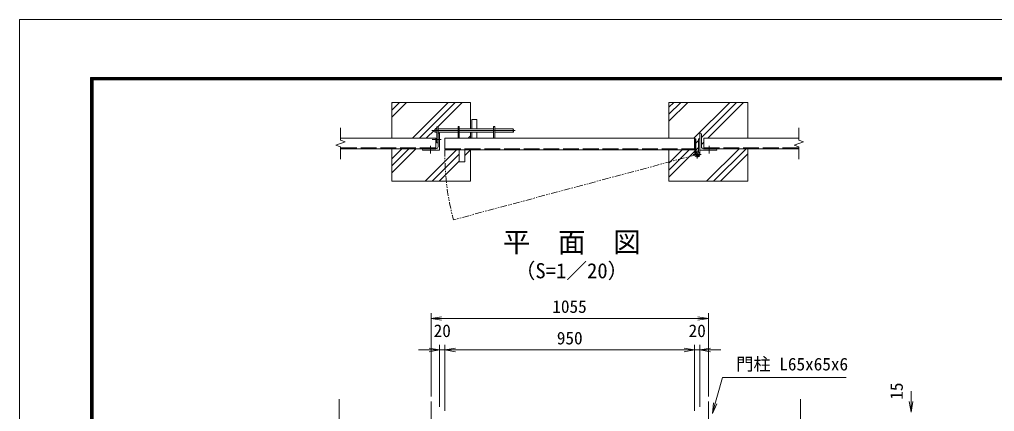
# Model space of a CAD drawing. Units: millimetres at full size. Extents: x -4200 to 4200, y -2970 to 2970.
# Drawn here: x -4200 to -491, y 1479 to 2970 of the extents above; entities that cross this region are included whole.
import ezdxf
from ezdxf.enums import TextEntityAlignment as Align

# ---------------------------------------------------------------- set-up
doc = ezdxf.new("R2010")
doc.units = ezdxf.units.MM
doc.header["$LTSCALE"] = 10
for name, pattern in [('DASHED', [7.5, 6, -1.5]), ('USER1', [50.8, 31.75, -6.35, 6.35, -6.35]), ('USER2', [5, 2.5, -0.5, 0.5, -0.5, 0.5, -0.5])]:
    doc.linetypes.add(name, pattern=pattern)
doc.layers.add('0-0_D-TTL-TXT', color=7, linetype='Continuous')
for name, color, linetype, lineweight in [('0-1_D-STR3', 3, 'Continuous', 13), ('0-2_D-BMK', 2, 'USER1', 13), ('0-3_D-STR1', 1, 'Continuous', 18), ('0-4_D-STR4', 7, 'Continuous', 18), ('0-6_D-STR-DIM', 7, 'Continuous', 13), ('0-7_0', 7, 'Continuous', 18), ('0-8_D-DCR-HCH', 7, 'Continuous', 13), ('0-9_D-STR-TXT', 7, 'Continuous', 13), ('0-B_D-TTL', 7, 'Continuous', 18)]:
    doc.layers.add(name, color=color, linetype=linetype, lineweight=lineweight)
doc.styles.add('ＭＳ ゴシック', font='')
doc.styles.get('ＭＳ ゴシック').set_extended_font_data('MS Gothic')

# ---------------------------------------------------------------- blocks, each defined once
blk = doc.blocks.new('_Open')
at = {"layer": '0-7_0'}
blk.add_line((-10, 1.667), (0, 0), dxfattribs=at)
blk.add_lwpolyline([(-10, -1.667), (0, 0), (-10, 0)], dxfattribs=at)

msp = doc.modelspace()

# ---------------------------------------------------------------- linework, layer by layer
at = {"layer": '0-1_D-STR3'}
for p, q in [((-2612.05, 2562.35), (-2612.05, 2500.85)), ((-2607.55, 2562.35), (-2612.05, 2562.35)), ((-2531.55, 2562.85), (-2531.55, 2518.85)), ((-2527.05, 2562.85), (-2531.55, 2562.85)), ((-2527.05, 2518.85), (-2527.05, 2562.85)), ((-2479.47, 2589.85), (-2479.47, 2553.85)), ((-2479.47, 2589.85), (-2460.47, 2589.85)), ((-2460.47, 2589.85), (-2460.47, 2553.85)), ((-2396.05, 2518.85), (-2396.05, 2562.85)), ((-2396.05, 2562.85), (-2391.55, 2562.85)), ((-2391.55, 2518.85), (-2391.55, 2562.85)), ((-2619.97, 2551.85), (-2617.97, 2553.85)), ((-2619.97, 2551.85), (-2619.97, 2542.85)), ((-2619.97, 2542.85), (-2617.97, 2540.85)), ((-2617.97, 2540.85), (-2617.97, 2553.85)), ((-2617.97, 2553.85), (-2612.05, 2553.85)), ((-2617.97, 2540.85), (-2612.05, 2540.85)), ((-2607.55, 2553.85), (-2531.55, 2553.85)), ((-2607.55, 2540.85), (-2531.55, 2540.85)), ((-2527.05, 2553.85), (-2396.05, 2553.85)), ((-2527.05, 2540.85), (-2396.05, 2540.85)), ((-2479.47, 2518.85), (-2479.47, 2540.85)), ((-2460.47, 2518.85), (-2460.47, 2540.85)), ((-2391.55, 2553.85), (-2321.97, 2553.85)), ((-2391.55, 2540.85), (-2321.97, 2540.85)), ((-2321.97, 2553.85), (-2321.97, 2540.85)), ((-2321.97, 2553.85), (-2319.97, 2551.85)), ((-2319.97, 2542.85), (-2321.97, 2540.85)), ((-2319.97, 2551.85), (-2319.97, 2542.85)), ((-1631.25, 2456.65), (-1631.25, 2516.35)), ((-1626.75, 2516.35), (-1631.25, 2516.35)), ((-1626.75, 2456.65), (-1626.75, 2516.35)), ((-1611.85, 2456.65), (-1611.85, 2516.35)), ((-2527.55, 2473.85), (-2527.55, 2428.85)), ((-2505.55, 2473.85), (-2505.55, 2428.85)), ((-1626.75, 2464.84), (-1624.33, 2461.04)), ((-2527.55, 2428.85), (-2505.55, 2428.85))]:
    msp.add_line(p, q, dxfattribs=at)
for points in [[(-2607.55, 2562.35), (-2607.55, 2500.85), (-2612.05, 2500.85)], [(-1616.35, 2464.84), (-1616.35, 2516.35), (-1611.85, 2516.35)]]:
    msp.add_lwpolyline(points, dxfattribs=at)
for radius in [9.7, 5.2]:
    msp.add_arc((-1621.55, 2456.65), radius, 180, 122.41735, dxfattribs=at)
at = {"layer": '0-2_D-BMK'}
for p, q in [((-2618.42, 2547.35), (-2631.17, 2547.35)), ((-2623.39, 2547.35), (-2314.64, 2547.35)), ((-2636.55, 2489.85), (-2636.55, 2460.85)), ((-2630.1, 2513.35), (-2595.63, 2513.35)), ((-1576.55, 2489.85), (-1576.55, 2460.85)), ((-1636.41, 2456.65), (-1606.68, 2456.65)), ((-1621.55, 2441.79), (-1621.55, 2471.52)), ((-2634.05, 1516.37), (-2634.05, -833.63)), ((-1579.05, 1516.37), (-1579.05, -833.63))]:
    msp.add_line(p, q, dxfattribs=at)
at = {"layer": '0-2_D-BMK', "linetype": 'USER2'}
msp.add_line((-1621.55, 2456.65), (-2548.98, 2208.15), dxfattribs=at)
msp.add_arc((-1621.55, 2456.65), 960.15, 178.97356, 195, dxfattribs=at)
at = {"layer": '0-3_D-STR1'}
for p, q in [((-2607.55, 2533.35), (-2607.55, 2486.85)), ((-2601.55, 2537.35), (-2603.55, 2537.35)), ((-2601.55, 2472.35), (-2601.55, 2537.35)), ((-1611.55, 2472.35), (-1611.55, 2537.35)), ((-1611.55, 2537.35), (-1609.55, 2537.35)), ((-1605.55, 2533.35), (-1605.55, 2486.85)), ((-2616.55, 2518.35), (-2978.55, 2518.35)), ((-2581.55, 2518.85), (-1631.55, 2518.85)), ((-2581.55, 2518.85), (-2581.55, 2478.85)), ((-1631.55, 2518.85), (-1631.55, 2478.85)), ((-1596.55, 2518.35), (-1234.55, 2518.35)), ((-2666.55, 2474.35), (-2666.55, 2472.35)), ((-2666.55, 2472.35), (-2601.55, 2472.35)), ((-2616.05, 2478.35), (-2662.55, 2478.35)), ((-2576.55, 2473.85), (-1636.55, 2473.85)), ((-1546.55, 2472.35), (-1611.55, 2472.35)), ((-1597.05, 2478.35), (-1550.55, 2478.35)), ((-1546.55, 2474.35), (-1546.55, 2472.35))]:
    msp.add_line(p, q, dxfattribs=at)
at = {"layer": '0-3_D-STR1', "linetype": 'DASHED'}
for p, q in [((-2616.55, 2481.35), (-2978.55, 2481.35)), ((-2581.44, 2477.85), (-1631.65, 2477.85)), ((-1596.55, 2481.35), (-1234.55, 2481.35))]:
    msp.add_line(p, q, dxfattribs=at)
at = {"layer": '0-3_D-STR1'}
for points in [[(-2616.55, 2518.35), (-2616.55, 2478.35), (-2978.55, 2478.35)], [(-1596.55, 2518.35), (-1596.55, 2478.35), (-1234.55, 2478.35)]]:
    msp.add_lwpolyline(points, dxfattribs=at)
for centre, radius, start, end in [((-2603.55, 2533.35), 4, 90, 180), ((-1609.55, 2533.35), 4, 360, 90), ((-2616.05, 2486.85), 8.5, 270, 0), ((-1597.05, 2486.85), 8.5, 180, 270), ((-2662.55, 2474.35), 4, 90, 180), ((-1550.55, 2474.35), 4, 360, 90)]:
    msp.add_arc(centre, radius, start, end, dxfattribs=at)
at = {"layer": '0-3_D-STR1', "linetype": 'DASHED'}
for centre, start, end in [((-2576.55, 2478.85), 180, 270), ((-1636.55, 2478.85), 270, 0)]:
    msp.add_arc(centre, 5, start, end, dxfattribs=at)
at = {"layer": '0-4_D-STR4'}
for p, q in [((-2784.05, 2654.85), (-2784.05, 2518.35)), ((-2484.05, 2654.85), (-2784.05, 2654.85)), ((-2484.05, 2553.85), (-2484.05, 2654.85)), ((-1729.05, 2654.85), (-1729.05, 2518.85)), ((-1429.05, 2654.85), (-1729.05, 2654.85)), ((-1429.05, 2518.35), (-1429.05, 2654.85)), ((-2484.05, 2518.85), (-2484.05, 2540.85)), ((-2784.05, 2478.35), (-2784.05, 2354.85)), ((-1729.05, 2473.85), (-1729.05, 2354.85))]:
    msp.add_line(p, q, dxfattribs=at)
for points in [[(-2784.05, 2354.85), (-2484.05, 2354.85), (-2484.05, 2473.85)], [(-1729.05, 2354.85), (-1429.05, 2354.85), (-1429.05, 2478.35)]]:
    msp.add_lwpolyline(points, dxfattribs=at)
at = {"layer": '0-6_D-STR-DIM'}
for p, q in [((-2978.55, 2558.35), (-2978.55, 2511.18)), ((-1234.55, 2558.35), (-1234.55, 2511.18)), ((-2996.17, 2491.94), (-2960.93, 2504.77)), ((-2978.55, 2485.53), (-2996.17, 2491.94)), ((-2960.93, 2504.77), (-2978.55, 2511.18)), ((-2978.55, 2485.53), (-2978.55, 2438.35)), ((-1252.17, 2491.94), (-1216.93, 2504.77)), ((-1234.55, 2485.53), (-1252.17, 2491.94)), ((-1216.93, 2504.77), (-1234.55, 2511.18)), ((-1234.55, 2485.53), (-1234.55, 2438.35)), ((-2634.05, 1536.37), (-2634.05, 1852.86)), ((-2634.05, 1832.86), (-1579.05, 1832.86)), ((-1579.05, 1536.37), (-1579.05, 1852.86)), ((-2641.55, 1712.86), (-2681.55, 1712.86)), ((-2601.55, 1496.37), (-2601.55, 1732.86)), ((-2581.55, 1712.86), (-2601.55, 1712.86)), ((-2581.55, 1481.37), (-2581.55, 1732.86)), ((-2581.55, 1481.37), (-2581.55, 1732.86)), ((-1631.55, 1712.86), (-2581.55, 1712.86)), ((-2541.55, 1712.86), (-2501.55, 1712.86)), ((-1671.55, 1712.86), (-1711.55, 1712.86)), ((-1631.55, 1481.37), (-1631.55, 1732.86)), ((-1631.55, 1481.37), (-1631.55, 1732.86)), ((-1611.55, 1712.86), (-1631.55, 1712.86)), ((-1611.55, 1496.37), (-1611.55, 1732.86)), ((-1571.55, 1712.86), (-1531.55, 1712.86)), ((-2984.05, 1525.82), (-2984.05, 465.59)), ((-1229.05, 1525.82), (-1229.05, 465.59)), ((-808, 1516.37), (-808, 1556.37))]:
    msp.add_line(p, q, dxfattribs=at)
at = {"layer": '0-8_D-DCR-HCH'}
for p, q in [((-2784.05, 2598.67), (-2727.86, 2654.85)), ((-2784.05, 2625.18), (-2754.38, 2654.85)), ((-2784.05, 2651.7), (-2780.89, 2654.85)), ((-2705.26, 2518.35), (-2568.76, 2654.85)), ((-2678.74, 2518.35), (-2542.24, 2654.85)), ((-2607.55, 2563.04), (-2515.73, 2654.85)), ((-1729.05, 2583.01), (-1657.2, 2654.85)), ((-1729.05, 2609.52), (-1683.72, 2654.85)), ((-1729.05, 2636.04), (-1710.23, 2654.85)), ((-1634.1, 2518.85), (-1498.1, 2654.85)), ((-1605.55, 2520.89), (-1471.58, 2654.85)), ((-1581.57, 2518.35), (-1445.07, 2654.85)), ((-2652.23, 2518.35), (-2619.97, 2550.62)), ((-2616.73, 2553.85), (-2612.05, 2558.54)), ((-2492.63, 2518.85), (-2484.05, 2527.44)), ((-1626.75, 2499.69), (-1616.35, 2510.09)), ((-1605.55, 2494.38), (-1596.55, 2503.38)), ((-2784.05, 2386.54), (-2692.23, 2478.35)), ((-2784.05, 2413.05), (-2718.74, 2478.35)), ((-2784.05, 2439.57), (-2745.26, 2478.35)), ((-2656.63, 2354.85), (-2537.63, 2473.85)), ((-2630.11, 2354.85), (-2527.55, 2457.42)), ((-2505.55, 2452.9), (-2484.6, 2473.85)), ((-1729.05, 2397.39), (-1652.58, 2473.85)), ((-1729.05, 2423.91), (-1679.1, 2473.85)), ((-1729.05, 2370.88), (-1631.25, 2468.68)), ((-1626.75, 2473.18), (-1616.35, 2483.58)), ((-1585.97, 2354.85), (-1462.47, 2478.35)), ((-1559.45, 2354.85), (-1435.95, 2478.35)), ((-1532.94, 2354.85), (-1429.05, 2458.74)), ((-2603.6, 2354.85), (-2527.55, 2430.9))]:
    msp.add_line(p, q, dxfattribs=at)
at = {"layer": '0-9_D-STR-TXT'}
msp.add_lwpolyline([(-1054.41, 1608.02), (-1525.38, 1608.02), (-1563.47, 1473.75)], dxfattribs=at)
at = {"layer": '0-B_D-TTL', "color": 2}
msp.add_lwpolyline([(-4200, 2970), (4200, 2970), (4200, -2970), (-4200, -2970)], close=True, dxfattribs=at)
at = {"layer": '0-B_D-TTL'}
for points in [[(-3930, 2750), (3930, 2750), (3930, -2750), (-3930, -2750)], [(-3927.5, 2747.5), (3927.5, 2747.5), (3927.5, -2747.5), (-3927.5, -2747.5)], [(-3925, 2745), (3925, 2745), (3925, -2745), (-3925, -2745)], [(-3922.5, 2742.5), (3922.5, 2742.5), (3922.5, -2742.5), (-3922.5, -2742.5)], [(-3920, 2740), (3920, 2740), (3920, -2740), (-3920, -2740)]]:
    msp.add_lwpolyline(points, close=True, dxfattribs=at)

# ---------------------------------------------------------------- block references
at = {"layer": '0-6_D-STR-DIM', "xscale": 4, "yscale": 4}
for p, rotation in [((-2634.05, 1832.86), 180), ((-2581.55, 1712.86), 180), ((-2581.55, 1712.86), 180), ((-1611.55, 1712.86), 180), ((-808, 1476.37), 270)]:
    msp.add_blockref('_Open', p, dxfattribs=dict(at, rotation=rotation))
for p in [(-1579.05, 1832.86), (-2601.55, 1712.86), (-1631.55, 1712.86), (-1631.55, 1712.86)]:
    msp.add_blockref('_Open', p, dxfattribs=at)
at = {"layer": '0-9_D-STR-TXT', "xscale": 4, "yscale": 4, "rotation": 254.16392}
msp.add_blockref('_Open', (-1564.01, 1471.82), dxfattribs=at)

# ---------------------------------------------------------------- texts
at = {"layer": '0-0_D-TTL-TXT', "style": 'ＭＳ ゴシック'}
for s, height, p in [('平\u3000面\u3000図', 76.98, (-2361.44, 2061.33)), ('（S=1／20）', 57.7, (-2315.96, 1968.13))]:
    msp.add_text(s, height=height, dxfattribs=at).set_placement(p, align=Align.BOTTOM_LEFT)
at = {"layer": '0-6_D-STR-DIM', "style": 'ＭＳ ゴシック'}
for s, p in [('1055', (-2172.82, 1839.61)), ('20', (-2624.3, 1747.61)), ('950', (-2155.68, 1719.61)), ('20', (-1654.3, 1747.61))]:
    msp.add_text(s, height=48.09, dxfattribs=at).set_placement(p, align=Align.BOTTOM_LEFT)
msp.add_text('15', height=48.09, rotation=90, dxfattribs=at).set_placement((-824.94, 1523.66), align=Align.BOTTOM_LEFT)
at = {"layer": '0-9_D-STR-TXT', "style": 'ＭＳ ゴシック'}
msp.add_text('門柱 L65x65x6', height=48.09, dxfattribs=at).set_placement((-1473.19, 1620.6), align=Align.BOTTOM_LEFT)

doc.saveas('drawing.dxf')
